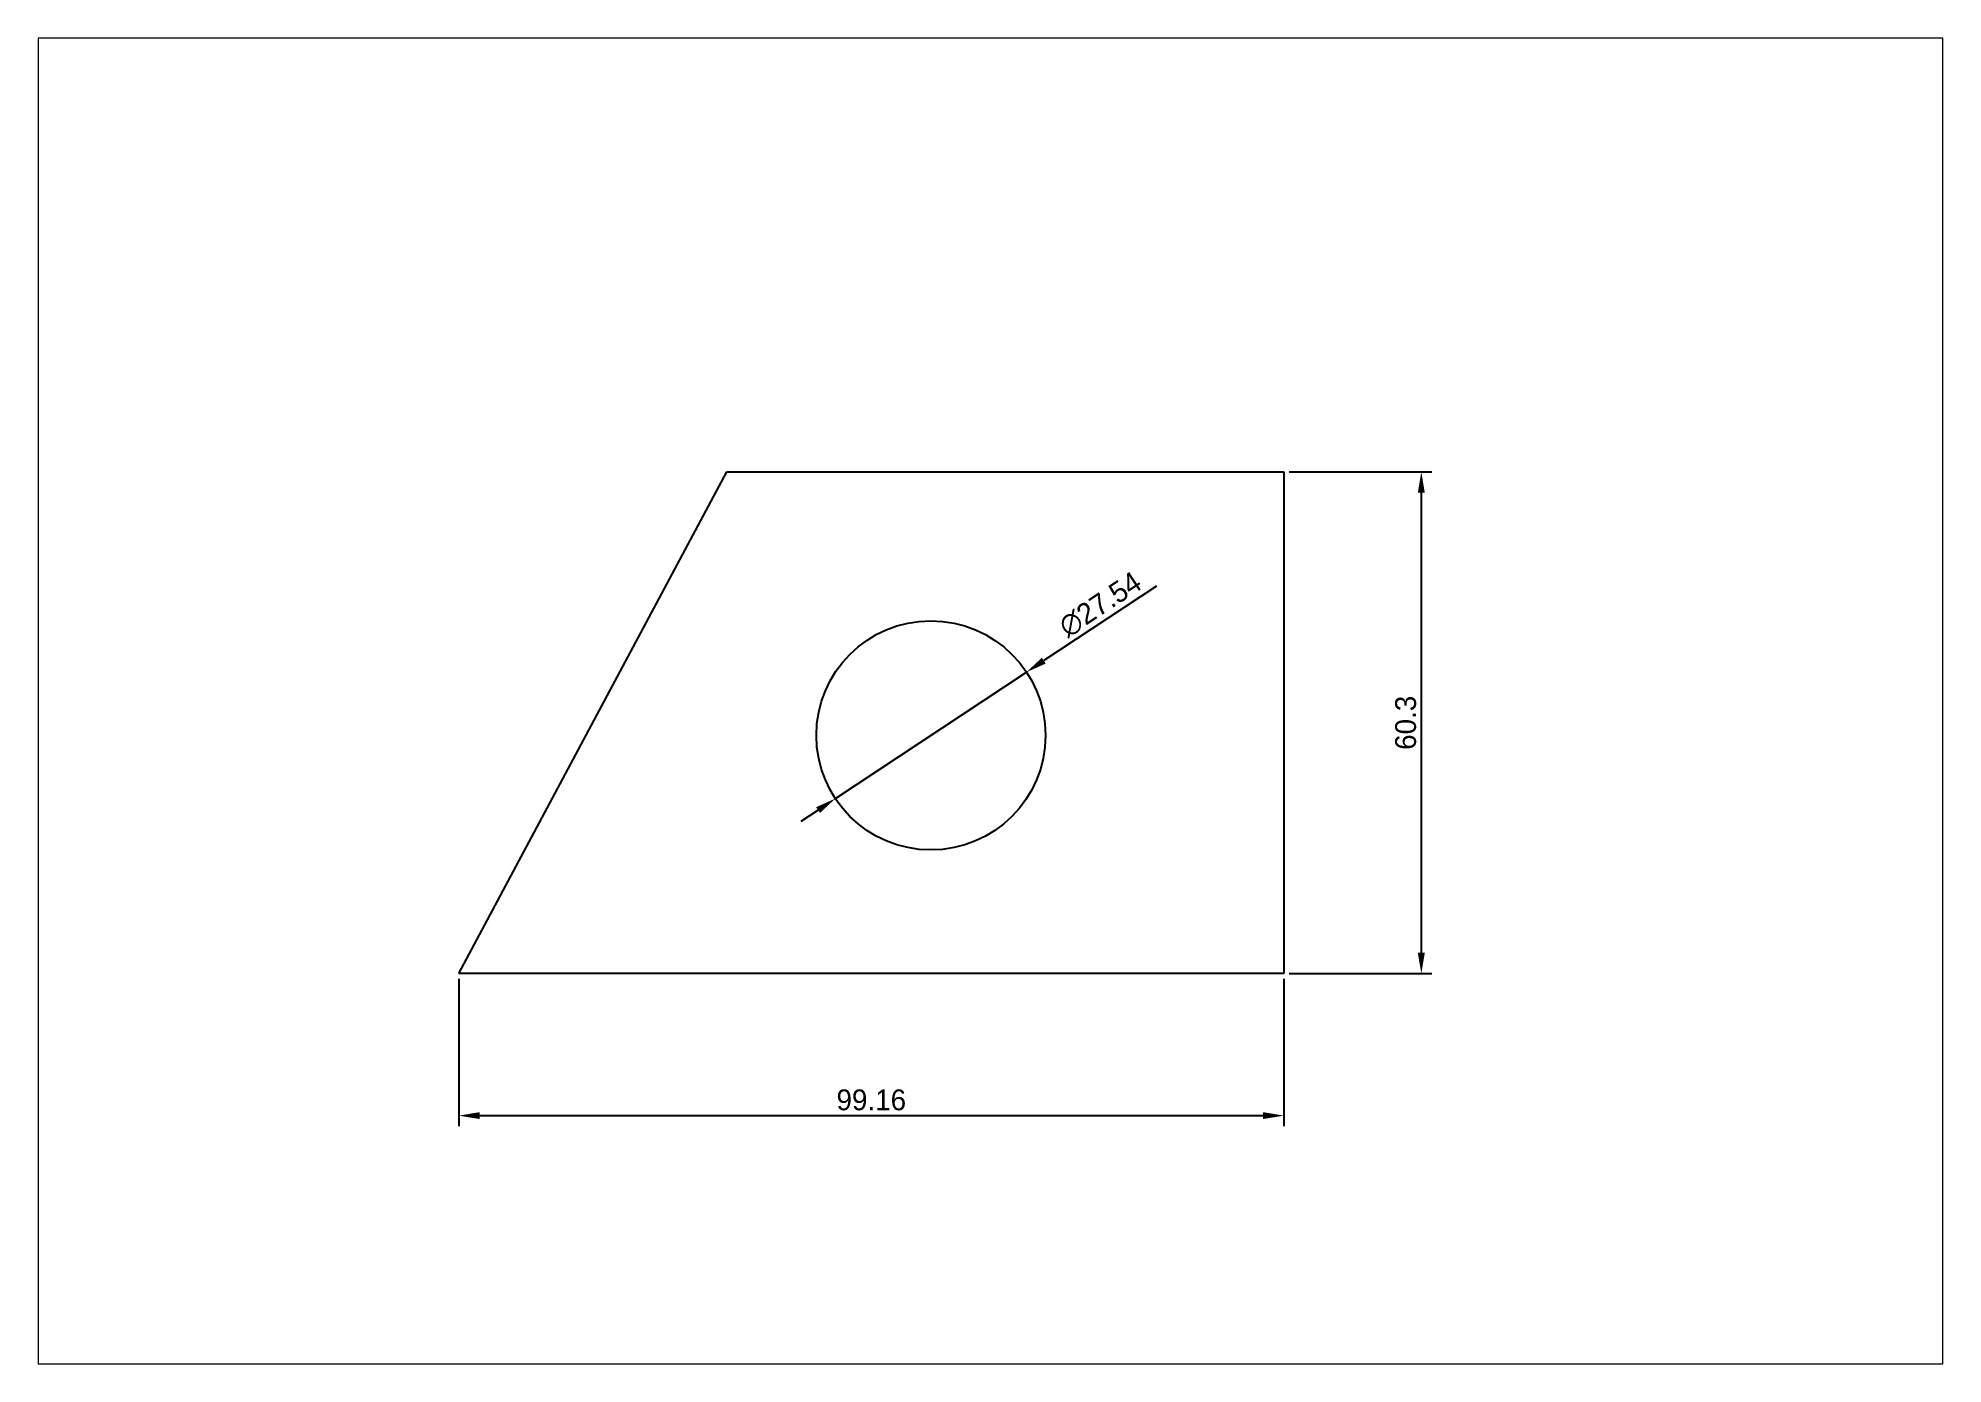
# Paper-space layout 'ﾚｲｱｳﾄ1' of a CAD drawing. Header units: millimetres. Extents: x 29 to 258, y 20 to 179.
import ezdxf

# ---------------------------------------------------------------- set-up
doc = ezdxf.new("R2010")
doc.units = ezdxf.units.MM
doc.dimstyles.new('ISO-25', dxfattribs={"dimtxt": 2.5, "dimasz": 2.5, "dimexe": 1.25, "dimexo": 0.625, "dimtad": 1, "dimdsep": 46, "dimtxsty": 'Standard', "dimcen": 2.5, "dimadec": 0, "dimazin": 0, "dimtfac": 1, "dimtmove": 0, "dimatfit": 3, "dimfxl": 1, "dimarcsym": 0})

# ---------------------------------------------------------------- blocks, each defined once
blk = doc.blocks.new('*D1')
at = {"color": 0, "lineweight": -2}
for p, q in [((178.98, 127.13), (196.13, 127.13)), ((194.88, 124.63), (194.88, 69.33)), ((178.98, 66.83), (196.13, 66.83))]:
    blk.add_line(p, q, dxfattribs=at)
at = {"color": 0}
for points in [[(194.46, 124.63), (195.3, 124.63), (194.88, 127.13)], [(194.46, 69.33), (195.3, 69.33), (194.88, 66.83)]]:
    blk.add_solid(points, dxfattribs=at)
at = {"layer": 'Defpoints', "color": 0}
for p in [(178.35, 127.13), (178.35, 66.83), (194.88, 66.83)]:
    blk.add_point(p, dxfattribs=at)
at = {"color": 0, "insert": (193.01, 96.98), "char_height": 2.5, "attachment_point": 5, "rotation": 90}
blk.add_mtext('60.3', dxfattribs=at)
blk = doc.blocks.new('*D2')
at = {"color": 0, "lineweight": -2}
for p, q in [((79.19, 66.21), (79.19, 48.51)), ((178.35, 66.21), (178.35, 48.51)), ((81.69, 49.76), (175.85, 49.76))]:
    blk.add_line(p, q, dxfattribs=at)
at = {"color": 0}
for points in [[(81.69, 50.18), (81.69, 49.35), (79.19, 49.76)], [(175.85, 50.18), (175.85, 49.35), (178.35, 49.76)]]:
    blk.add_solid(points, dxfattribs=at)
at = {"layer": 'Defpoints', "color": 0}
for p in [(79.19, 66.83), (178.35, 66.83), (178.35, 49.76)]:
    blk.add_point(p, dxfattribs=at)
at = {"color": 0, "insert": (128.77, 51.64), "char_height": 2.5, "attachment_point": 5}
blk.add_mtext('99.16', dxfattribs=at)
blk = doc.blocks.new('*D3')
at = {"color": 0, "lineweight": -2}
for p, q in [((163.06, 113.42), (149.5, 104.45)), ((124.45, 87.87), (147.42, 103.07)), ((122.37, 86.49), (120.28, 85.11))]:
    blk.add_line(p, q, dxfattribs=at)
at = {"color": 0}
for points in [[(149.27, 104.8), (149.73, 104.1), (147.42, 103.07)], [(122.14, 86.84), (122.6, 86.14), (124.45, 87.87)]]:
    blk.add_solid(points, dxfattribs=at)
at = {"layer": 'Defpoints', "color": 0}
for p in [(147.42, 103.07), (124.45, 87.87)]:
    blk.add_point(p, dxfattribs=at)
at = {"color": 0, "insert": (156.29, 111.19), "char_height": 2.5, "attachment_point": 5, "rotation": 33.5004}
blk.add_mtext('∅27.54', dxfattribs=at)

psp = doc.layouts.new('ﾚｲｱｳﾄ1')

# ---------------------------------------------------------------- linework, layer by layer
for p, q in [((79.194, 66.835), (111.421, 127.133)), ((111.421, 127.133), (178.354, 127.133)), ((178.354, 127.133), (178.354, 66.835)), ((178.354, 66.835), (79.194, 66.835))]:
    psp.add_line(p, q)
psp.add_circle((135.936, 95.47), 13.772)

# ---------------------------------------------------------------- dimensions: what is measured, and where the dimension line sits
dim = psp.add_linear_dim(base=(194.881, 66.835), p1=(178.354, 127.133), p2=(178.354, 66.835), angle=90, dimstyle='ISO-25')
dim.commit()
dim.dimension.update_dxf_attribs({"geometry": '*D1', "text_midpoint": (193.006, 96.984)})
dim = psp.add_diameter_dim_2p(p1=(124.451, 87.868), p2=(147.42, 103.071), dimstyle='ISO-25')
dim.commit()
dim.dimension.update_dxf_attribs({"geometry": '*D3', "text_midpoint": (157.322, 109.626)})
dim = psp.add_linear_dim(base=(178.354, 49.764), p1=(79.194, 66.835), p2=(178.354, 66.835), dimstyle='ISO-25')
dim.commit()
dim.dimension.update_dxf_attribs({"geometry": '*D2', "text_midpoint": (128.774, 51.639)})

# ---------------------------------------------------------------- viewports
at = {"layer": '0'}
psp.add_viewport(center=(143.097, 99.6), size=(228.956, 159.35959), view_center_point=(210, 148.5), view_height=300.08839, dxfattribs=at)

doc.saveas('drawing.dxf')
